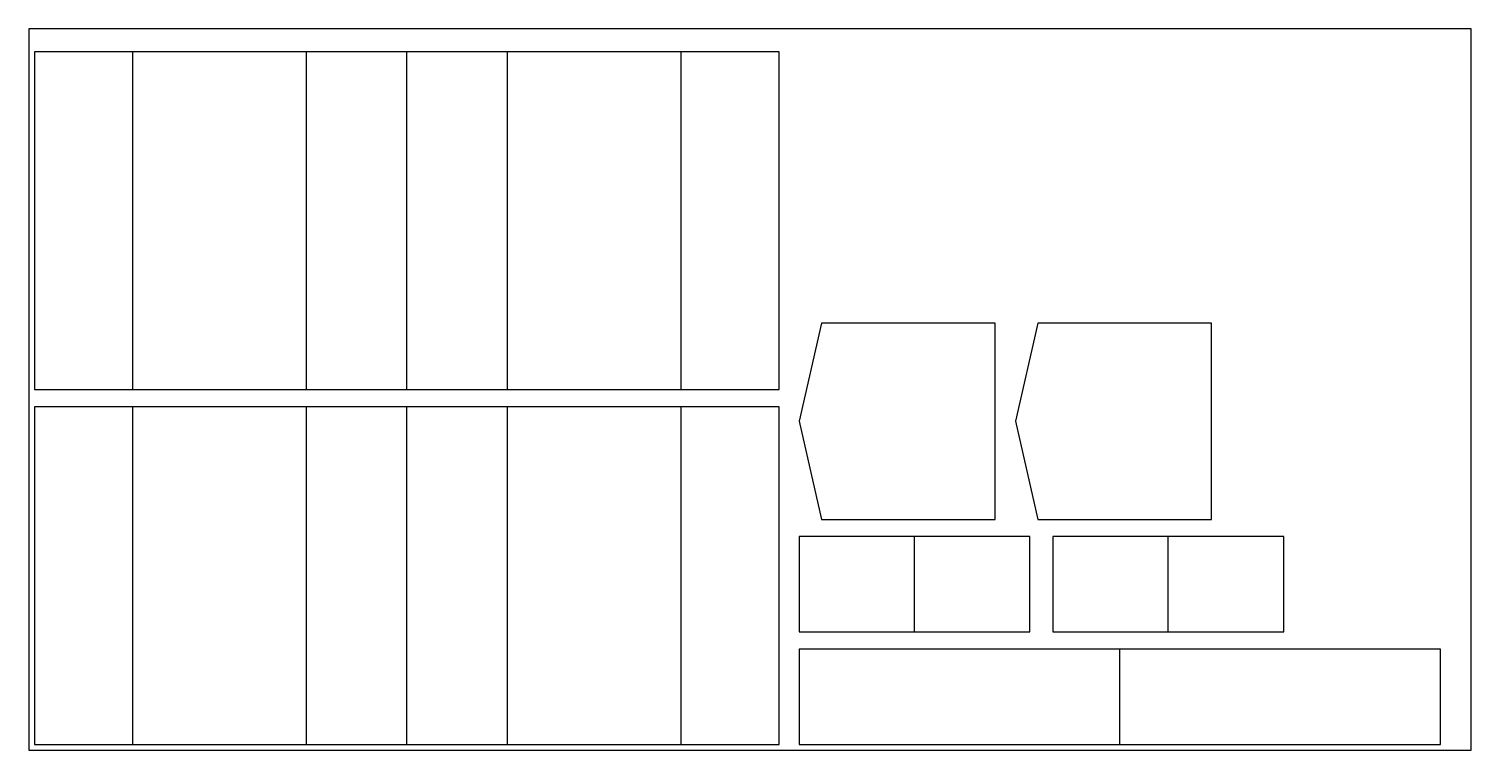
# Model space of a CAD drawing. Header units: millimetres. Extents: x 0 to 2500, y 0 to 1250.
import ezdxf

# ---------------------------------------------------------------- set-up
doc = ezdxf.new("R2010")
doc.units = ezdxf.units.MM
for name, color, linetype in [('BEND', 5, 'Continuous'), ('CUT', 7, 'Continuous'), ('SHEET', 1, 'Continuous')]:
    doc.layers.add(name, color=color, linetype=linetype)

msp = doc.modelspace()

# ---------------------------------------------------------------- linework, layer by layer
at = {"layer": 'BEND'}
for p, q in [((180, 625), (180, 1210)), ((481, 625), (481, 1210)), ((655.4, 625), (655.4, 1210)), ((829.8, 625), (829.8, 1210)), ((1130.8, 625), (1130.8, 1210)), ((180, 10), (180, 595)), ((481, 10), (481, 595)), ((655.4, 10), (655.4, 595)), ((829.8, 10), (829.8, 595)), ((1130.8, 10), (1130.8, 595)), ((1535.1, 205), (1535.1, 370)), ((1975.1, 205), (1975.1, 370)), ((1890.8, 10), (1890.8, 175))]:
    msp.add_line(p, q, dxfattribs=at)
at = {"layer": 'CUT'}
for points in [[(10, 625), (1300.8, 625), (1300.8, 1210), (10, 1210)], [(1374, 400), (1675, 400), (1675, 740), (1374, 740), (1335, 570)], [(1749, 400), (2050, 400), (2050, 740), (1749, 740), (1710, 570)], [(10, 10), (1300.8, 10), (1300.8, 595), (10, 595)], [(1335, 205), (1735.2, 205), (1735.2, 370), (1335, 370)], [(1775, 205), (2175.2, 205), (2175.2, 370), (1775, 370)], [(1335, 10), (2446.6, 10), (2446.6, 175), (1335, 175)]]:
    msp.add_lwpolyline(points, close=True, dxfattribs=at)
at = {"layer": 'SHEET'}
msp.add_lwpolyline([(0, 0), (2500, 0), (2500, 1250), (0, 1250)], close=True, dxfattribs=at)

doc.saveas('drawing.dxf')
